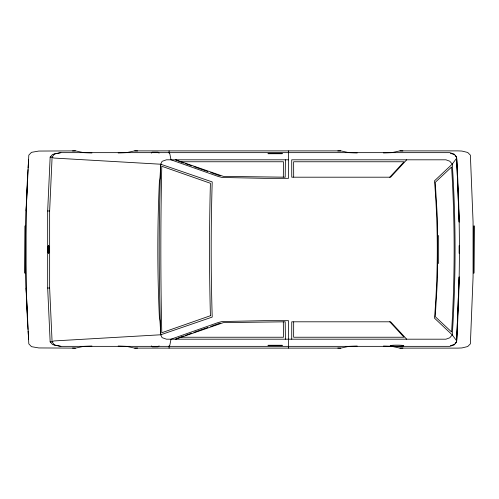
<?xml version="1.0" encoding="UTF-8"?>
<svg xmlns="http://www.w3.org/2000/svg" width="499" height="499" viewBox="0 0 499 499"><rect width="100%" height="100%" fill="white"/><g stroke="black" fill="none" stroke-linecap="round" stroke-linejoin="round"><path stroke-width="0.75" d="M291.715 339.195L291.759 321.799L390.611 321.799L406.691 339.195M293.674 321.936L293.637 337.237L404.065 337.237L389.719 321.724M283.307 177.058L283.501 161.757L180.108 161.757L183.751 163.042M285.409 159.805L285.191 177.189L223.402 176.378L175.579 159.805L179.465 161.483M456.604 342.071L459.155 277.02L456.604 342.071L454.071 344.946L449.774 346.35L60.859 346.35L54.534 345.077L52.096 341.871L49.638 288.017L49.638 210.983L52.096 157.129L54.534 153.923L60.859 152.65L449.774 152.65L454.071 154.054L456.604 156.929L459.155 221.98L456.604 156.929M60.859 346.35L52.607 344.634L50.156 341.871L47.673 288.017L47.673 210.983L50.156 157.129L52.607 154.366L60.859 152.65M48.054 252.725L48.359 246.275M91.935 346.032A194.672 86.071 0 0 0 83.583 346.362L75.499 348.115L38.779 347.94L31.474 346.662L28.805 343.861L26.116 288.21L26.116 210.79L28.805 155.139L31.474 152.338L38.779 151.06L75.499 150.885L83.583 152.638A194.672 86.071 0 0 0 91.935 152.968M26.116 210.79L27.613 180.844M288.497 159.805L166.448 159.805L162.106 161.333L160.747 164.227L160.023 177.993L159.406 181.256A1300.382 1142.386 90 0 0 159.406 317.744L160.023 321.007L160.747 334.773L162.106 337.667L166.448 339.195L445.919 339.195L449.774 337.792L452.262 334.904A1280.446 1258.459 90 0 0 452.262 164.096L456.604 158.252M169.099 346.35L169.866 345.046L170.995 339.195L218.219 322.529L222.067 321.543L264.139 320.676L288.497 320.676L288.497 348.115M455.082 343.362L456.604 341.634A1513.935 1513.242 90 0 0 459.404 252.987M389.719 177.276L404.065 161.763L293.637 161.763L293.674 177.064M406.691 159.805L390.611 177.201L291.759 177.201L291.715 159.805L445.919 159.805L449.774 161.208L452.262 164.096L434.504 180.831A744.795 652.642 90 0 1 434.504 318.169L452.262 334.904L456.604 340.748M159.056 345.857L158.133 346.811L152.226 346.836L151.303 345.888M151.303 153.112L152.226 152.164L158.133 152.189L159.056 153.143M179.465 337.517L175.579 339.195L223.402 322.622L285.191 321.811L285.409 339.195M183.751 335.958L180.108 337.243L283.501 337.243L283.307 321.942M185.21 335.44L191.772 333.132M193.955 332.359L207.802 327.475M210.715 326.452L220.19 323.109M50.156 341.871L52.096 341.871L53.786 340.954L160.747 334.773L212.212 317.083A1217.778 667.731 90 0 1 212.212 181.917L160.747 164.227L53.786 158.046L52.096 157.129L50.156 157.129M450.491 345.676L454.071 344.51M357.215 152.968A194.672 86.071 0 0 1 348.87 152.638L340.78 150.885L134.611 150.885L126.521 152.638A194.672 86.071 0 0 1 118.176 152.968M383.457 346.032A194.672 86.071 0 0 1 391.809 346.362L399.892 348.115L457.97 348.115L461.918 347.94L467.713 346.537L470.382 343.842L473.071 277.02L473.071 221.98L470.382 155.158L467.713 152.463L461.918 151.06L457.97 150.885L399.892 150.885L391.809 152.638A194.672 86.071 0 0 1 383.457 152.968M118.176 346.032A194.672 86.071 0 0 1 126.521 346.362L134.611 348.115L340.78 348.115L348.87 346.362A194.672 86.071 0 0 1 357.215 346.032M72.492 150.948L75.499 150.885M337.779 150.948L340.78 150.885M137.618 348.053L134.611 348.115M402.899 348.053L399.892 348.115M47.673 210.983L49.638 210.983M437.611 235.74L438.646 235.74L438.646 263.26L437.611 263.26M47.673 288.017L49.638 288.017M27.582 318.156L26.116 288.21M399.892 150.885L402.899 150.948M134.611 150.885L137.618 150.948M340.78 348.115L337.779 348.053M75.499 348.115L72.492 348.053M450.491 153.324L454.071 154.49M185.21 163.56L191.772 165.868M193.955 166.641L207.802 171.525M210.715 172.548L220.19 175.891M455.082 155.638L456.604 157.366A1513.935 1513.242 90 0 1 459.404 246.013M169.099 152.65L169.866 153.954L170.995 159.805L218.219 176.471L222.067 177.457L264.139 178.324L288.497 178.324L288.497 150.885M48.054 246.275L48.359 252.725M459.542 246.038L459.542 252.962M459.124 245.658L459.124 253.342M169.099 150.885L169.099 153.087M169.099 345.913L169.099 348.115M160.747 334.773A2034.548 1744.429 90 0 1 160.747 164.227M48.091 248.065A3.811 0.505 90 0 1 48.154 247.211M48.247 246.512A3.811 0.505 90 0 1 48.752 245.97A3.811 0.505 90 0 1 49.064 248.995M28.643 339.545A1306.937 1305.758 90 0 1 28.081 330.999M27.988 329.44A1306.937 1305.758 90 0 1 27.988 169.56M28.081 168.001A1306.937 1305.758 90 0 1 28.643 159.455M48.453 245.92A3.88 0.443 90 0 1 49.07 249.5A3.88 0.443 90 0 1 48.453 253.08M437.611 277.02L435.247 316.659L451.595 331.978A1335.443 1335.443 0 0 0 451.595 167.022L435.247 182.341L437.611 221.98L437.611 277.02M210.416 315.724L161.782 332.739A2030.163 1113.968 90 0 1 161.782 166.261L210.416 183.276A1178.47 561.787 90 0 0 210.416 315.724M282.135 153.336L268.057 153.336L268.057 153.736L282.135 153.736L282.135 153.336M25.143 225.885L24.95 273.115L25.143 225.885M474.05 225.885L473.857 273.115L474.05 225.885M282.135 345.264L268.057 345.264L268.057 345.664L282.135 345.664L282.135 345.264M393.555 346.187A6.786 0.561 0 0 0 403.778 345.707A6.786 0.561 0 0 0 393.636 345.214A6.786 0.561 0 0 0 393.555 346.187M47.892 247.373A3.493 0.399 90 0 0 48.154 252.962A3.493 0.399 90 0 0 48.578 248.165A3.493 0.399 90 0 0 47.892 247.373"/></g></svg>
